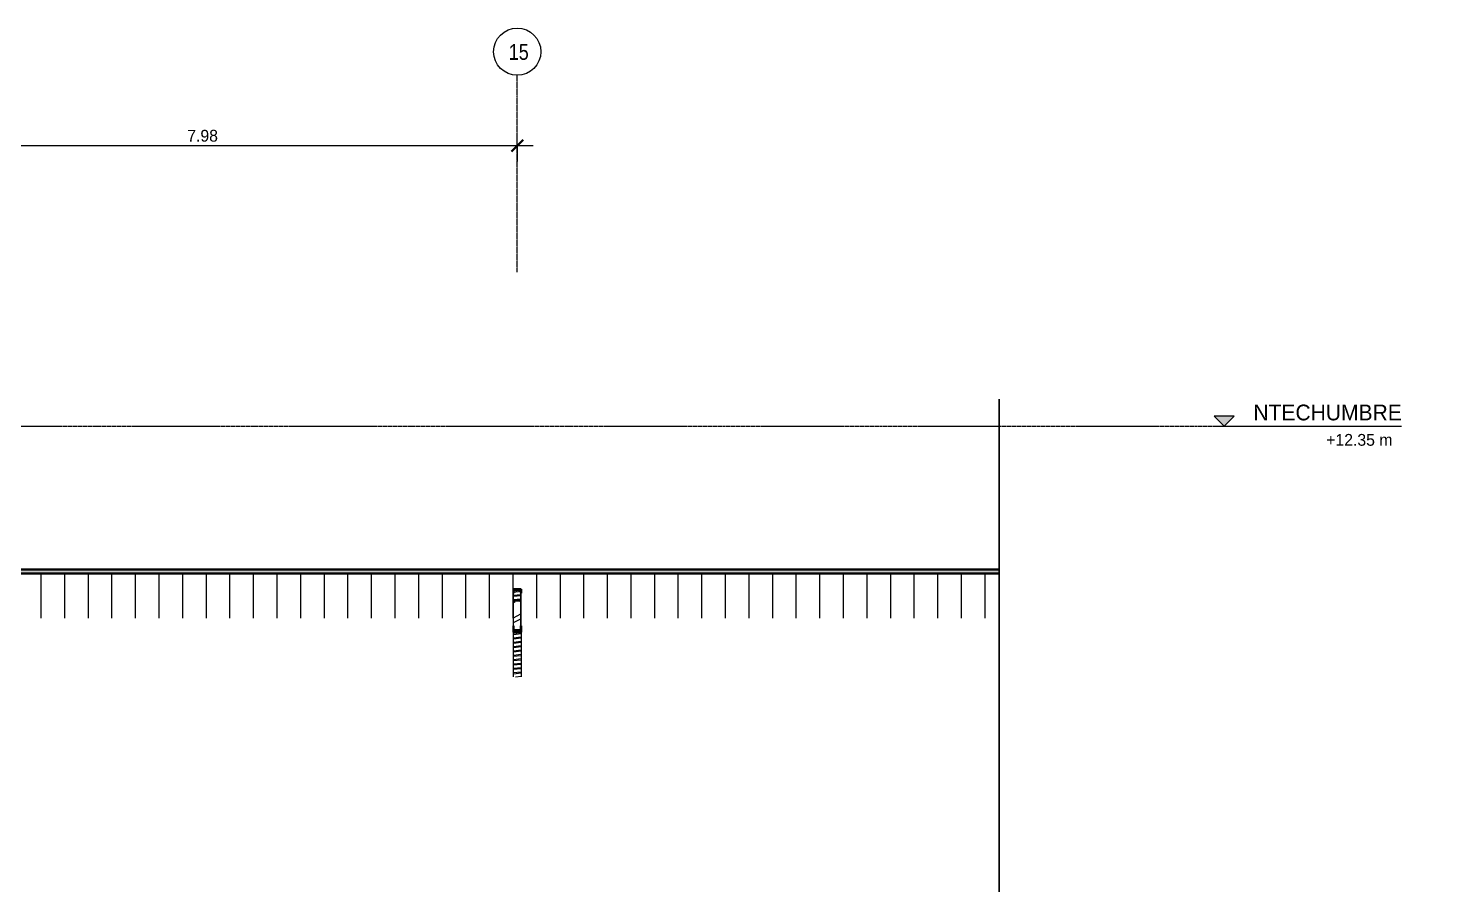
# Model space of a CAD drawing. Header units: centimetres. Extents: x -11896 to 2794, y -437 to 1921.
# Drawn here: x -6368 to -4581, y 652 to 1740 of the extents above; entities that cross this region are included whole.
import ezdxf

# ---------------------------------------------------------------- set-up
doc = ezdxf.new("R2010")
doc.units = ezdxf.units.CM
doc.linetypes.add('Centre', pattern=[3.175, 0.635, -0.475, 1.59, -0.475])
doc.linetypes.add('Grid Line', pattern=[2.2225, 1.27, -0.3175, 0.3175, -0.3175])
for name, color, linetype, lineweight in [('A-ANNO-DIMS', 7, 'Continuous', 9), ('A-ANNO-DIMS-100', 7, 'Continuous', 9), ('A-DETL-GENF', 7, 'Continuous', 9), ('A-DETL-MEDM', 7, 'Continuous', 25), ('A-FLOR-LEVL', 7, 'Continuous', 9), ('A-ROOF', 7, 'Continuous', 9), ('A-ROOF-PATT', 7, 'Continuous', 35), ('S-BEAM', 7, 'Continuous', 9), ('S-GRID', 7, 'Continuous', 9), ('S-GRID-IDEN', 7, 'Continuous', 9)]:
    doc.layers.add(name, color=color, linetype=linetype, lineweight=lineweight)
doc.styles.add('Century Gothic', font='GOTHIC.TTF', dxfattribs={"height": 20})
doc.styles.add('Century Gothic_1', font='GOTHIC.TTF', dxfattribs={"height": 15})
doc.styles.add('Saira Condensed', font='SairaCondensed-Regular.ttf', dxfattribs={"height": 20})
doc.dimstyles.new('FCA_N_Cotas_E100', dxfattribs={"dimscale": 30.48, "dimtxt": 15.662524, "dimasz": 0.492126, "dimexe": 0.656168, "dimexo": 0.656168, "dimgap": 0.032808, "dimtad": 1, "dimlfac": 0.01, "dimrnd": 0.01, "dimzin": 0, "dimdsep": 46, "dimtxsty": 'Century Gothic_1', "dimblk1": 'OBLIQUE', "dimblk2": 'OBLIQUE', "dimsah": 1, "dimcen": 0.09, "dimdle": 0.656168, "dimazin": 2, "dimtfac": 1, "dimtdec": 4, "dimtix": 1, "dimtmove": 0, "dimatfit": 3, "dimfxl": 1, "dimtvp": 1, "dimtolj": 1, "dimtzin": 0, "dimarcsym": 2})
pattern_1 = [(45, (-5061.785, 712), (-25.1447, 25.1447), []), (45, (-5061.785, 750.1), (-25.1447, 25.1447), [])]
pattern_2 = [(27.119, (-5061.785, 910.386), (-25.1446, 12.87785), []), (27.119, (-5061.785, 929.898), (-25.1446, 12.87785), [])]
pattern_3 = [(6.216, (-5061.785, 1018.833), (-25.14435, 2.738546), []), (6.216, (-5061.785, 1022.983), (-25.14435, 2.738546), [])]

# ---------------------------------------------------------------- blocks, each defined once
blk = doc.blocks.new('RVR_CERCHA_C02 - RVR_CERCHA_C02-1681646-Sección 2-1')
at = {"layer": 'S-BEAM', "true_color": 0xc0c0c0}
h = blk.add_hatch(dxfattribs=at)
h.set_pattern_fill('FP_7', color=9, style=0, pattern_type=2)
h.set_pattern_definition(pattern_1)
h.paths.add_polyline_path([(-5751.5, 1022.5), (-5751.2, 1022.5), (-5751.2, 1027.2), (-5741.8, 1027.2), (-5741.8, 1022.5), (-5741.5, 1022.5), (-5741.5, 1027.5), (-5751.5, 1027.5), (-5751.5, 1023)])
h = blk.add_hatch(dxfattribs=at)
h.set_pattern_fill('FP_10', color=9, style=0, pattern_type=2)
h.set_pattern_definition(pattern_3)
h.paths.add_polyline_path([(-5751.5, 1016.1), (-5751.2, 1016.1), (-5751.2, 1022.5), (-5751.5, 1022.5)])
h = blk.add_hatch(dxfattribs=at)
h.set_pattern_fill('FP_11', color=9, style=0, pattern_type=2)
h.set_pattern_definition([(6.216, (-5061.785, 1023.505), (-25.14435, 2.738546), []), (6.216, (-5061.785, 1027.655), (-25.14435, 2.738546), [])])
h.paths.add_polyline_path([(-5749.6, 1012.9), (-5741.8, 1012.9), (-5741.8, 1027.2), (-5751.2, 1027.2), (-5751.2, 1012.9)])
h = blk.add_hatch(dxfattribs=at)
h.set_pattern_fill('FP_10', color=9, style=0, pattern_type=2)
h.set_pattern_definition(pattern_3)
h.paths.add_polyline_path([(-5741.8, 1016.1), (-5741.5, 1016.1), (-5741.5, 1022.5), (-5741.8, 1022.5), (-5741.8, 1016.1)])
h = blk.add_hatch(dxfattribs=at)
h.set_pattern_fill('FP_8', color=9, style=0, pattern_type=2)
h.set_pattern_definition(pattern_2)
h.paths.add_polyline_path([(-5751.2, 980.9), (-5751.2, 1016.1), (-5751.5, 1016.1), (-5751.5, 980.9)])
h = blk.add_hatch(dxfattribs=at)
h.set_pattern_fill('FP_5', color=9, style=0, pattern_type=2)
h.set_pattern_definition([(36.041, (-5061.785, 823.778), (-25.1444, 18.2959), []), (36.041, (-5061.785, 851.5), (-25.1444, 18.2959), [])])
h.paths.add_polyline_path([(-5751.2, 1012.7), (-5741.8, 1012.7), (-5741.8, 1012.9), (-5751.2, 1012.9), (-5751.2, 1012.7)])
h = blk.add_hatch(dxfattribs=at)
h.set_pattern_fill('FP_6', color=9, style=0, pattern_type=2)
h.set_pattern_definition([(34.449, (-5061.785, 900.953), (-25.1445, 17.2483), []), (34.449, (-5061.785, 927.088), (-25.1445, 17.2483), [])])
h.paths.add_polyline_path([(-5748.8, 973.2), (-5741.8, 973.2), (-5741.8, 975.1), (-5751.2, 975.1), (-5751.2, 973.2)])
h.paths.add_polyline_path([(-5741.8, 1011.6), (-5741.8, 1012.7), (-5751.2, 1012.7), (-5751.2, 1011.6)])
h = blk.add_hatch(dxfattribs=at)
h.set_pattern_fill('FP_9', color=9, style=0, pattern_type=2)
h.set_pattern_definition([(27.119, (-5061.785, 906.35), (-25.1446, 12.87785), []), (27.119, (-5061.785, 925.86), (-25.1446, 12.87785), [])])
h.paths.add_polyline_path([(-5741.8, 975.4), (-5741.8, 1011.6), (-5751.2, 1011.6), (-5751.2, 975.4), (-5744.1, 975.4)])
h = blk.add_hatch(dxfattribs=at)
h.set_pattern_fill('FP_8', color=9, style=0, pattern_type=2)
h.set_pattern_definition(pattern_2)
h.paths.add_polyline_path([(-5741.5, 980.9), (-5741.5, 1016.1), (-5741.8, 1016.1), (-5741.8, 980.9)])
h = blk.add_hatch(dxfattribs=at)
h.set_pattern_fill('FP_7', color=9, style=0, pattern_type=2)
h.set_pattern_definition(pattern_1)
h.paths.add_polyline_path([(-5751.5, 975.1), (-5741.5, 975.1), (-5741.5, 980.9), (-5741.8, 980.9), (-5741.8, 975.4), (-5751.2, 975.4), (-5751.2, 980.9), (-5751.5, 980.9)])
h = blk.add_hatch(dxfattribs=at)
h.set_pattern_fill('FP_7', color=9, style=0, pattern_type=2)
h.set_pattern_definition(pattern_1)
h.paths.add_polyline_path([(-5751.5, 972.9), (-5741.5, 972.9), (-5741.5, 977.9), (-5741.8, 977.9), (-5741.8, 973.2), (-5751.2, 973.2), (-5751.2, 977.9), (-5751.5, 977.9)])
h = blk.add_hatch(dxfattribs=at)
h.set_pattern_fill('FP_12', color=9, style=0, pattern_type=2)
h.set_pattern_definition([(6.296, (-5061.785, 969.68), (-25.144893, 2.77422), []), (6.296, (-5061.785, 973.883), (-25.144893, 2.77422), [])])
h.paths.add_polyline_path([(-5741.5, 916.1), (-5741.5, 921.2), (-5741.5, 921.3), (-5741.5, 972.9), (-5751.5, 972.8), (-5751.5, 921.3), (-5751.5, 921.2), (-5751.5, 916.1), (-5741.8, 916.1)])
at = {"layer": 'S-BEAM', "lineweight": 35}
for p, q in [((-5751.5, 1027.5), (-5751.5, 1022.5)), ((-5741.5, 1027.5), (-5751.5, 1027.5)), ((-5751.5, 1022.5), (-5751.2, 1022.5)), ((-5751.2, 1022.5), (-5751.2, 1027.2)), ((-5751.2, 1027.2), (-5741.8, 1027.2)), ((-5741.8, 1027.2), (-5741.8, 1022.5)), ((-5741.8, 1022.5), (-5741.5, 1022.5)), ((-5741.5, 1022.5), (-5741.5, 1027.5)), ((-5751.5, 980.9), (-5751.5, 975.1)), ((-5751.2, 980.9), (-5751.5, 980.9)), ((-5751.2, 979.1), (-5751.5, 979.1)), ((-5751.5, 979.1), (-5751.5, 978.8)), ((-5751.5, 978.8), (-5751.2, 978.8)), ((-5751.5, 977.9), (-5751.5, 972.9)), ((-5751.2, 977.9), (-5751.5, 977.9)), ((-5751.5, 975.1), (-5741.5, 975.1)), ((-5751.5, 972.9), (-5741.5, 972.9)), ((-5751.2, 975.4), (-5751.2, 980.9)), ((-5751.2, 978.8), (-5751.2, 979.1)), ((-5751.2, 973.2), (-5751.2, 977.9)), ((-5741.8, 975.4), (-5751.2, 975.4)), ((-5741.8, 973.2), (-5751.2, 973.2)), ((-5741.5, 980.9), (-5741.8, 980.9)), ((-5741.8, 980.9), (-5741.8, 975.4)), ((-5741.5, 979.1), (-5741.8, 979.1)), ((-5741.8, 979.1), (-5741.8, 978.8)), ((-5741.8, 978.8), (-5741.5, 978.8)), ((-5741.5, 977.9), (-5741.8, 977.9)), ((-5741.8, 977.9), (-5741.8, 973.2)), ((-5741.5, 975.1), (-5741.5, 980.9)), ((-5741.5, 978.8), (-5741.5, 979.1)), ((-5741.5, 972.9), (-5741.5, 977.9))]:
    blk.add_line(p, q, dxfattribs=at)
at = {"layer": 'S-BEAM'}
for p, q in [((-5751.5, 1016.1), (-5751.5, 1022.5)), ((-5751.2, 1016.1), (-5751.2, 1022.5)), ((-5741.8, 1016.1), (-5741.8, 1022.5)), ((-5741.5, 1016.1), (-5741.5, 1022.5)), ((-5751.5, 980.9), (-5751.5, 1016.1)), ((-5751.2, 980.9), (-5751.2, 1016.1)), ((-5741.8, 1012.9), (-5751.2, 1012.9)), ((-5751.2, 1012.7), (-5741.8, 1012.7)), ((-5741.8, 980.9), (-5741.8, 1016.1)), ((-5741.5, 980.9), (-5741.5, 1016.1)), ((-5751.5, 921.3), (-5751.5, 972.9)), ((-5741.5, 972.9), (-5741.5, 921.3)), ((-5751.5, 921.2), (-5751.2, 921.2)), ((-5751.5, 916.1), (-5751.5, 921.2)), ((-5741.8, 921.2), (-5741.5, 921.2)), ((-5741.5, 921.2), (-5741.5, 916.1))]:
    blk.add_line(p, q, dxfattribs=at)
blk = doc.blocks.new('PQ_RVR_EST-01_ZZ_ZZ_MO_T_A_rvt-1-Sección 2-1')
at = {"layer": 'S-BEAM', "lineweight": 9}
blk.add_blockref('RVR_CERCHA_C02 - RVR_CERCHA_C02-1681646-Sección 2-1', (0, 0), dxfattribs=at)
blk = doc.blocks.new('M_Break Line - M_Break Line-1964235-Sección 2-1')
at = {"layer": 'A-DETL-MEDM'}
for p, q in [((-5134, 1268.9), (-5134, 592.6)), ((-5131.4, 590.7), (-5136.5, 586.9)), ((-5134, 592.6), (-5131.4, 590.7)), ((-5136.5, 586.9), (-5134, 585)), ((-5134, 585), (-5134, 0))]:
    blk.add_line(p, q, dxfattribs=at)
blk = doc.blocks.new('Level - Con_Triangulo-1145637-Sección 2-1')
at = {"layer": 'A-FLOR-LEVL', "true_color": 0xe2e2e2}
blk.add_hatch(color=254, dxfattribs=at).paths.add_polyline_path([(-4835, 12.9), (-4847.8, 0), (-4860.7, 12.9)])
at = {"layer": 'A-FLOR-LEVL', "color": 253, "true_color": 0xaaaaaa}
for p, q in [((-4835, 12.9), (-4860.7, 12.9)), ((-4860.7, 12.9), (-4847.8, 0)), ((-4860.7, 0), (-4622.3, 0)), ((-4847.8, 0), (-4835, 12.9))]:
    blk.add_line(p, q, dxfattribs=at)
blk = doc.blocks.new('Grid - 3mm-1939417-Sección 2-1')
at = {"layer": 'S-GRID-IDEN', "color": 253, "true_color": 0xaaaaaa}
blk.add_circle((-11357.4, 1710.5), 30, dxfattribs=at)
blk = doc.blocks.new('DIMBLOCK1-Sección 2-1')
at = {"layer": 'A-ANNO-DIMS-100', "lineweight": 35}
for p, q in [((-6545, 1591), (-6552.5, 1583.5)), ((-6545, 1591), (-6537.5, 1598.5)), ((-5746.5, 1591), (-5754, 1583.5)), ((-5746.5, 1591), (-5739, 1598.5))]:
    blk.add_line(p, q, dxfattribs=at)
at = {"layer": 'A-ANNO-DIMS-100'}
for p, q in [((-6545, 1591), (-6545, 1600.3)), ((-5726.5, 1591), (-6545, 1591)), ((-6545, 1591), (-6545, 1571)), ((-5746.5, 1591), (-5746.5, 1600.3)), ((-5746.5, 1591), (-5746.5, 1571))]:
    blk.add_line(p, q, dxfattribs=at)
at = {"layer": 'A-ANNO-DIMS-100', "color": 0, "insert": (-6166.1, 1611.2), "char_height": 15, "width": 48.927, "attachment_point": 1, "line_spacing_factor": 0.984502, "style": 'Century Gothic_1'}
blk.add_mtext('7.98', dxfattribs=at)
blk = doc.blocks.new('_Oblique')
at = {"color": 0, "linetype": 'ByBlock', "lineweight": -2}
blk.add_line((-0.5, -0.5), (0.5, 0.5), dxfattribs=at)

msp = doc.modelspace()

# ---------------------------------------------------------------- hatches: boundary and pattern name
at = {"layer": 'A-ROOF-PATT', "lineweight": 9, "true_color": 0xc0c0c0}
h = msp.add_hatch(dxfattribs=at)
h.set_pattern_fill('FP_2', color=9, style=0, pattern_type=2)
h.set_pattern_definition([(90, (-5061.785, 1043.15), (-30, 2e-15), [])])
edge = h.paths.add_edge_path()
edge.add_line((-5133.963, 990.738), (-5133.963, 1047.194))
edge.add_line((-5133.963, 1047.194), (-8949.96, 1047.194))
edge.add_line((-8949.96, 1047.194), (-8949.961, 990.738))
edge.add_line((-8949.961, 990.738), (-8939.315, 990.738))
edge.add_line((-8939.315, 990.738), (-8939.315, 1044.163))
edge.add_line((-8939.315, 1044.163), (-8938.815, 1044.163))
edge.add_line((-8938.815, 1044.163), (-8938.815, 990.738))
edge.add_line((-8938.815, 990.738), (-8176.569, 990.738))
edge.add_line((-8176.569, 990.738), (-8176.569, 1027.547))
edge.add_line((-8176.569, 1027.547), (-8166.569, 1027.547))
edge.add_line((-8166.569, 1027.547), (-8166.569, 990.738))
edge.add_line((-8166.569, 990.738), (-7358.82, 990.738))
edge.add_line((-7358.82, 990.738), (-7358.82, 1027.547))
edge.add_line((-7358.82, 1027.547), (-7348.82, 1027.547))
edge.add_line((-7348.82, 1027.547), (-7348.82, 990.738))
edge.add_line((-7348.82, 990.738), (-6549.967, 990.738))
edge.add_line((-6549.967, 990.738), (-6549.967, 1027.547))
edge.add_line((-6549.967, 1027.547), (-6539.967, 1027.547))
edge.add_line((-6539.967, 1027.547), (-6539.967, 990.738))
edge.add_line((-6539.967, 990.738), (-5751.523, 990.738))
edge.add_line((-5751.523, 990.738), (-5751.523, 1027.547))
edge.add_line((-5751.523, 1027.547), (-5741.523, 1027.547))
edge.add_line((-5741.523, 1027.547), (-5741.523, 990.738))
at = {"layer": 'A-ROOF-PATT', "lineweight": 9, "true_color": 0x9a9a9a}
msp.add_hatch(color=253, dxfattribs=at).paths.add_polyline_path([(-8786.08, 1047.194), (-5133.963, 1047.194), (-5133.963, 1052.224), (-8949.96, 1052.224), (-8949.96, 1047.194)])

# ---------------------------------------------------------------- linework, layer by layer
at = {"layer": 'A-FLOR-LEVL', "color": 253, "linetype": 'Centre', "true_color": 0xaaaaaa}
msp.add_line((-11896.135, 1234.505), (-4860.713, 1234.505), dxfattribs=at)
at = {"layer": 'A-ROOF', "lineweight": 35}
for p, q in [((-5133.963, 1052.224), (-8949.96, 1052.224)), ((-8949.96, 1047.194), (-5133.963, 1047.194))]:
    msp.add_line(p, q, dxfattribs=at)
at = {"layer": 'S-GRID', "color": 253, "linetype": 'Grid Line', "true_color": 0xaaaaaa}
msp.add_line((-5746.523, 1430.473), (-5746.523, 1680.473), dxfattribs=at)

# ---------------------------------------------------------------- block references
at = {"lineweight": 5}
msp.add_blockref('PQ_RVR_EST-01_ZZ_ZZ_MO_T_A_rvt-1-Sección 2-1', (0, 0), dxfattribs=at)
at = {"layer": 'A-DETL-GENF'}
msp.add_blockref('M_Break Line - M_Break Line-1964235-Sección 2-1', (0, 0), dxfattribs=at)
at = {"layer": 'A-FLOR-LEVL', "color": 253, "true_color": 0xaaaaaa}
msp.add_blockref('Level - Con_Triangulo-1145637-Sección 2-1', (0, 1234.505), dxfattribs=at)
at = {"layer": 'S-GRID-IDEN', "color": 253, "true_color": 0xaaaaaa}
msp.add_blockref('Grid - 3mm-1939417-Sección 2-1', (5610.831, 0), dxfattribs=at)

# ---------------------------------------------------------------- texts
at = {"layer": 'S-GRID-IDEN', "color": 253, "true_color": 0xaaaaaa, "insert": (-5757.397, 1720.152), "char_height": 20, "width": 25.654, "attachment_point": 1, "style": 'Saira Condensed'}
msp.add_mtext('15', dxfattribs=at)

# ---------------------------------------------------------------- dimensions: what is measured, and where the dimension line sits
at = {"layer": 'A-ANNO-DIMS'}
dim = msp.add_linear_dim(base=(-6544.967, 1590.956), p1=(-5746.523, 1580.349), p2=(-6544.967, 1580.349), dimstyle='FCA_N_Cotas_E100', override={"dimpost": '<>', "dimfxl": 798.443268}, dxfattribs=at)
dim.commit()
dim.dimension.update_dxf_attribs({"geometry": 'DIMBLOCK1-Sección 2-1', "text_midpoint": (-6145.745, 1599.833)})

# ---------------------------------------------------------------- next in the draw order: texts
at = {"layer": 'A-FLOR-LEVL', "color": 9, "true_color": 0xb7b7b7, "insert": (-4810.655, 1261.973), "char_height": 20, "width": 224.4725, "attachment_point": 1, "style": 'Century Gothic', "bg_fill": 3, "box_fill_scale": 1.25, "bg_fill_color": 256, "bg_fill_true_color": 13158600, "bg_fill_transparency": 0}
msp.add_mtext('NTECHUMBRE', dxfattribs=at)

# ---------------------------------------------------------------- next in the draw order: texts
at = {"layer": 'A-FLOR-LEVL', "color": 9, "true_color": 0xb7b7b7, "insert": (-4718.055, 1224.661), "char_height": 15, "width": 112.23625, "attachment_point": 1, "style": 'Century Gothic_1', "bg_fill": 3, "box_fill_scale": 1.25, "bg_fill_color": 256, "bg_fill_true_color": 13158600, "bg_fill_transparency": 0}
msp.add_mtext('+12.35 m', dxfattribs=at)

doc.saveas('drawing.dxf')
